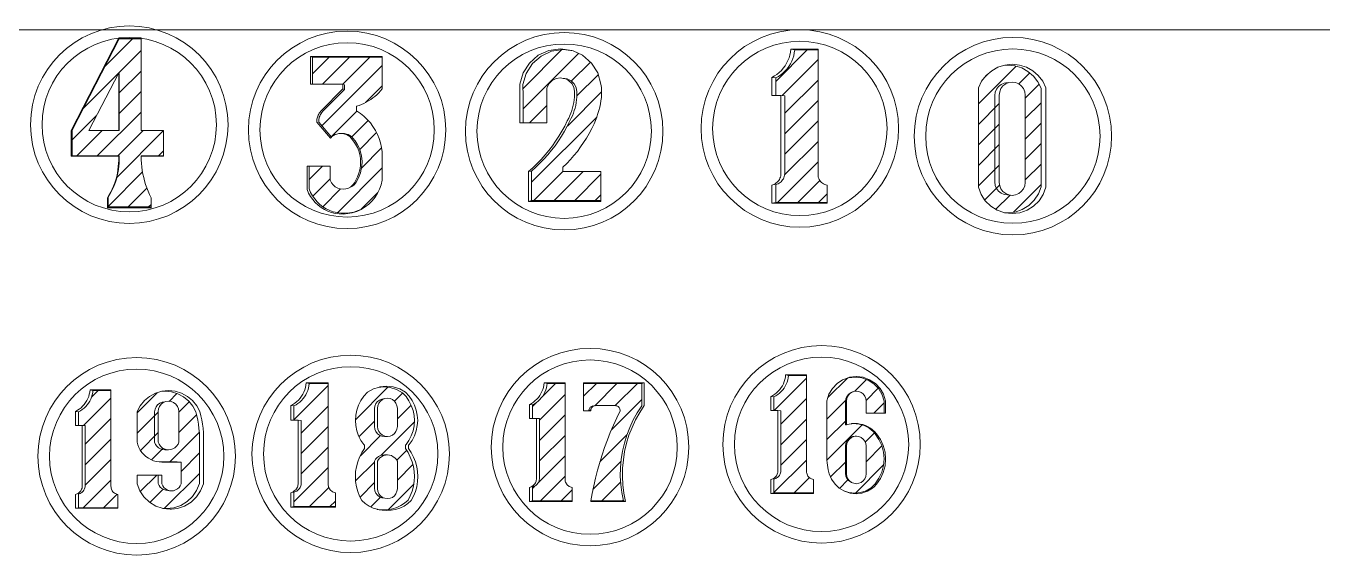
# Model space of a CAD drawing. Header units: centimetres. Extents: x 57 to 5031, y 102 to 2747.
# Drawn here: x 1736.9 to 1840.7, y 848.7 to 890.9 of the extents above; entities that cross this region are included whole.
import ezdxf

# ---------------------------------------------------------------- set-up
doc = ezdxf.new("R2010")
doc.units = ezdxf.units.CM
doc.header["$MEASUREMENT"] = 0
pattern_1 = [(45, (1050.7399, 1427.9933), (-0.8148213, 0.8148213), [])]
pattern_2 = [(45, (1050.7399, 1427.9933), (-0.8148213, 0.8148213), [])]

msp = doc.modelspace()

# ---------------------------------------------------------------- hatches: boundary and pattern name
at = {"lineweight": 20}
h = msp.add_hatch(dxfattribs=at)
h.set_pattern_fill('ANSI31', color=256, scale=9.218651)
h.set_pattern_definition([(45, (1050.4347, 1428.5108), (-0.8148213, 0.8148213), [])])
h.paths.add_polyline_path([(1746.09, 889.84), (1744.35, 889.84), (1740.61, 882.56), (1740.61, 880.52), (1744.35, 880.52), (1744.35, 880.21), (1744.35, 879.95), (1744.33, 879.69), (1744.3, 879.43), (1744.25, 879.17), (1744.2, 878.92), (1744.13, 878.67), (1744.05, 878.42), (1743.95, 878.17), (1743.85, 877.93), (1743.73, 877.7), (1743.61, 877.47), (1743.47, 877.25), (1743.47, 876.46), (1746.89, 876.46), (1746.89, 877.19), (1746.76, 877.45), (1746.65, 877.71), (1746.55, 877.97), (1746.45, 878.24), (1746.37, 878.52), (1746.3, 878.79), (1746.24, 879.07), (1746.19, 879.35), (1746.15, 879.64), (1746.12, 879.92), (1746.1, 880.21), (1746.09, 880.52), (1747.88, 880.52), (1747.88, 882.55), (1746.09, 882.55)])
h.paths.add_polyline_path([(1744.31, 887.12), (1744.35, 887.09), (1744.35, 882.56), (1744.31, 882.55), (1741.92, 882.55)], flags=16)
h = msp.add_hatch(dxfattribs=at)
h.set_pattern_fill('ANSI31', color=256, scale=9.218651)
h.set_pattern_definition(pattern_1)
h.paths.add_polyline_path([(1782.7, 879.27), (1779.66, 879.27), (1779.66, 879.63), (1779.97, 879.92), (1780.27, 880.23), (1780.55, 880.55), (1780.82, 880.88), (1781.08, 881.23), (1781.32, 881.58), (1781.55, 881.94), (1781.77, 882.31), (1781.96, 882.69), (1782.15, 883.08), (1782.31, 883.48), (1782.37, 883.63), (1782.46, 883.88), (1782.54, 884.13), (1782.61, 884.39), (1782.66, 884.65), (1782.7, 884.91), (1782.73, 885.17), (1782.74, 885.44), (1782.74, 885.7), (1782.73, 885.97), (1782.7, 886.23), (1782.44, 887.13), (1781.94, 887.91), (1781.24, 888.53), (1780.48, 888.88), (1779.68, 888.99), (1778.77, 888.86), (1777.93, 888.47), (1777.24, 887.87), (1776.74, 887.09), (1776.49, 886.2), (1776.5, 885.28), (1776.5, 883.15), (1778.4, 883.15), (1778.4, 885.94), (1778.58, 886.28), (1778.82, 886.52), (1779.13, 886.67), (1779.47, 886.73), (1779.68, 886.69), (1779.81, 886.67), (1779.82, 886.67), (1780.02, 886.64), (1780.32, 886.49), (1780.57, 886.25), (1780.73, 885.95), (1780.79, 885.61), (1780.79, 885.4), (1780.78, 885.18), (1780.76, 884.97), (1780.73, 884.76), (1780.69, 884.54), (1780.64, 884.33), (1780.57, 884.13), (1780.5, 883.92), (1780.42, 883.72), (1780.33, 883.53), (1780.23, 883.3), (1780.02, 882.89), (1779.8, 882.49), (1779.56, 882.09), (1779.31, 881.71), (1779.04, 881.33), (1778.76, 880.97), (1778.47, 880.61), (1778.16, 880.27), (1777.84, 879.93), (1777.51, 879.61), (1777.17, 879.31), (1777.17, 876.96), (1782.7, 876.96)])
h = msp.add_hatch(dxfattribs=at)
h.set_pattern_fill('ANSI31', color=256, scale=9.218651)
h.set_pattern_definition([(45, (1050.7399, 1427.9933), (-0.8148213, 0.8148213), [])])
h.paths.add_polyline_path([(1800.51, 878.24), (1800.42, 878.29), (1800.33, 878.34), (1800.25, 878.4), (1800.18, 878.47), (1800.12, 878.55), (1800.07, 878.64), (1800.03, 878.73), (1800, 878.83), (1799.98, 878.93), (1799.98, 879.02), (1799.98, 888.95), (1798.12, 888.95), (1798.09, 888.72), (1798.04, 888.49), (1797.97, 888.27), (1797.89, 888.05), (1797.78, 887.84), (1797.66, 887.64), (1797.52, 887.45), (1797.37, 887.28), (1797.2, 887.12), (1797.01, 886.97), (1796.82, 886.85), (1796.61, 886.73), (1796.61, 885.33), (1797.02, 885.33), (1797.33, 885.31), (1797.33, 879.06), (1797.31, 878.97), (1797.29, 878.87), (1797.26, 878.78), (1797.22, 878.69), (1797.16, 878.61), (1797.1, 878.53), (1797.04, 878.46), (1796.96, 878.4), (1796.88, 878.35), (1796.8, 878.3), (1796.71, 878.26), (1796.61, 878.24), (1796.61, 876.81), (1800.7, 876.81), (1800.7, 878.19), (1800.6, 878.21)])
h = msp.add_hatch(dxfattribs=at)
h.set_pattern_fill('ANSI31', color=256, scale=9.218651)
h.set_pattern_definition(pattern_1)
h.paths.add_polyline_path([(1765.29, 888.37), (1759.73, 888.37), (1759.73, 886.22), (1762.16, 886.22), (1762.29, 886.18), (1762.29, 885.81), (1760.57, 884.08), (1760.47, 883.96), (1760.42, 883.89), (1760.38, 883.82), (1760.34, 883.75), (1760.31, 883.67), (1760.28, 883.59), (1760.26, 883.51), (1760.24, 883.43), (1760.23, 883.27), (1760.23, 883.19), (1761.24, 882.01), (1761.27, 882.05), (1761.4, 882.14), (1761.54, 882.21), (1761.68, 882.26), (1761.84, 882.3), (1761.99, 882.31), (1762.12, 882.31), (1762.28, 882.3), (1762.43, 882.26), (1762.57, 882.21), (1762.71, 882.14), (1762.83, 882.05), (1762.95, 881.94), (1763.13, 881.71), (1763.3, 881.46), (1763.43, 881.2), (1763.54, 880.92), (1763.62, 880.63), (1763.66, 880.34), (1763.68, 880.04), (1763.67, 879.75), (1763.62, 879.45), (1763.55, 879.16), (1763.44, 878.89), (1763.31, 878.62), (1763.21, 878.42), (1763.08, 878.25), (1762.91, 878.11), (1762.72, 878), (1762.6, 877.96), (1762.39, 877.89), (1762.17, 877.87), (1761.95, 877.89), (1761.74, 877.96), (1761.54, 878.06), (1761.38, 878.21), (1761.24, 878.38), (1761.15, 878.58), (1761.15, 879.69), (1759.46, 879.69), (1759.46, 877.89), (1759.58, 877.61), (1759.73, 877.34), (1759.91, 877.09), (1760.11, 876.86), (1760.33, 876.65), (1760.57, 876.47), (1760.83, 876.31), (1761.11, 876.18), (1761.39, 876.07), (1761.69, 876), (1761.99, 875.96), (1762.3, 875.95), (1762.67, 875.98), (1763.03, 876.05), (1763.38, 876.16), (1763.64, 876.28), (1763.92, 876.45), (1764.21, 876.68), (1764.48, 876.93), (1764.72, 877.22), (1764.92, 877.54), (1765.08, 877.87), (1765.21, 878.22), (1765.29, 878.58), (1765.29, 880.47), (1765.28, 880.83), (1765.23, 881.19), (1765.15, 881.55), (1765.05, 881.89), (1764.91, 882.23), (1764.75, 882.55), (1764.55, 882.86), (1764.34, 883.15), (1764.09, 883.42), (1763.83, 883.67), (1763.55, 883.9), (1763.24, 884.1), (1763.24, 884.47), (1763.44, 884.53), (1763.64, 884.61), (1763.83, 884.69), (1764.01, 884.79), (1764.2, 884.89), (1764.37, 885), (1764.54, 885.13), (1764.71, 885.25), (1764.86, 885.39), (1765.01, 885.54), (1765.16, 885.69), (1765.29, 885.85)])
h = msp.add_hatch(dxfattribs=at)
h.set_pattern_fill('ANSI31', color=256, scale=9.218651, angle=180)
h.set_pattern_definition([(225, (1050.7399, 1427.9933), (0.8148213, -0.8148213), [])])
h.paths.add_polyline_path([(1817.73, 878.06), (1817.73, 885.9), (1817.48, 886.42), (1817.12, 886.87), (1816.69, 887.25), (1816.19, 887.52), (1815.64, 887.7), (1815.07, 887.75), (1814.75, 887.72), (1814.3, 887.58), (1813.8, 887.3), (1813.36, 886.92), (1813, 886.46), (1812.74, 885.94), (1812.74, 878.02), (1812.96, 877.45), (1813.29, 876.94), (1813.73, 876.51), (1814.25, 876.19), (1814.76, 876.01), (1815.07, 875.98), (1815.67, 876.05), (1816.24, 876.24), (1816.75, 876.56), (1817.19, 876.98), (1817.52, 877.49)])
h.paths.add_polyline_path([(1814.4, 885.86), (1815.28, 886.54), (1816.37, 886.08), (1816.47, 885.36), (1816.47, 877.91), (1815.59, 877.23), (1815.18, 877.4), (1814.72, 877.46), (1814.4, 878.22)], flags=16)
h = msp.add_hatch(dxfattribs=at)
h.set_pattern_fill('ANSI31', color=256, scale=9.218651)
h.set_pattern_definition(pattern_2)
h.paths.add_polyline_path([(1799.47, 854.8), (1799.4, 854.83), (1799.34, 854.87), (1799.28, 854.92), (1799.22, 854.97), (1799.17, 855.03), (1799.14, 855.1), (1799.1, 855.17), (1799.08, 855.25), (1799.07, 855.32), (1799.06, 855.4), (1799.06, 863.04), (1797.63, 863.04), (1797.61, 862.86), (1797.57, 862.68), (1797.52, 862.51), (1797.45, 862.34), (1797.37, 862.18), (1797.28, 862.03), (1797.17, 861.89), (1797.05, 861.75), (1796.92, 861.63), (1796.78, 861.52), (1796.63, 861.42), (1796.47, 861.33), (1796.47, 860.25), (1796.78, 860.25), (1797.02, 860.23), (1797.02, 855.43), (1797.01, 855.35), (1796.99, 855.28), (1796.97, 855.21), (1796.94, 855.14), (1796.9, 855.08), (1796.85, 855.02), (1796.8, 854.97), (1796.74, 854.92), (1796.68, 854.88), (1796.61, 854.84), (1796.54, 854.81), (1796.47, 854.79), (1796.47, 853.69), (1799.62, 853.69), (1799.62, 854.76), (1799.54, 854.77)])
h = msp.add_hatch(dxfattribs=at)
h.set_pattern_fill('ANSI31', color=256, scale=9.218651)
h.set_pattern_definition(pattern_2)
h.paths.add_polyline_path([(1804.52, 858.4), (1804.38, 858.56), (1804.21, 858.7), (1804.04, 858.83), (1803.85, 858.94), (1803.65, 859.04), (1803.45, 859.11), (1803.24, 859.16), (1803.02, 859.19), (1802.8, 859.2), (1802.65, 859.19), (1802.46, 859.16), (1802.25, 859.11), (1802.16, 859.1), (1802.16, 860.99), (1802.19, 861.19), (1802.26, 861.37), (1802.39, 861.53), (1802.55, 861.66), (1802.73, 861.73), (1802.83, 861.77), (1803.03, 861.79), (1803.23, 861.77), (1803.42, 861.69), (1803.58, 861.56), (1803.71, 861.4), (1803.78, 861.21), (1803.81, 861.01), (1803.81, 860.04), (1805.24, 860.04), (1805.24, 860.99), (1805.08, 861.5), (1804.81, 861.97), (1804.43, 862.37), (1803.98, 862.66), (1803.46, 862.85), (1802.93, 862.91), (1802.93, 862.91), (1802.39, 862.85), (1801.92, 862.68), (1801.5, 862.4), (1801.12, 862.01), (1800.85, 861.54), (1800.69, 861.01), (1800.69, 856.47), (1800.69, 856.28), (1800.7, 856.08), (1800.72, 855.89), (1800.75, 855.7), (1800.79, 855.51), (1800.84, 855.32), (1800.87, 855.2), (1801.06, 854.77), (1801.33, 854.38), (1801.67, 854.06), (1802.02, 853.85), (1802.44, 853.72), (1802.9, 853.67), (1803.37, 853.72), (1803.81, 853.86), (1804.21, 854.1), (1804.34, 854.22), (1804.52, 854.41), (1804.83, 854.85), (1805.06, 855.34), (1805.19, 855.86), (1805.24, 856.4), (1805.19, 856.94), (1805.06, 857.46), (1804.83, 857.95)])
h.paths.add_polyline_path([(1802.19, 857.63), (1802.26, 857.82), (1802.39, 857.98), (1802.55, 858.1), (1802.73, 858.18), (1802.93, 858.2), (1803.03, 858.2), (1803.23, 858.18), (1803.42, 858.1), (1803.58, 857.97), (1803.71, 857.81), (1803.78, 857.62), (1803.81, 857.42), (1803.81, 855.2), (1803.78, 855), (1803.71, 854.81), (1803.58, 854.65), (1803.42, 854.52), (1803.23, 854.45), (1803.03, 854.42), (1802.83, 854.45), (1802.73, 854.48), (1802.64, 854.52), (1802.55, 854.56), (1802.39, 854.68), (1802.26, 854.84), (1802.19, 855.03), (1802.16, 855.23), (1802.16, 857.43)], flags=16)
h = msp.add_hatch(dxfattribs=at)
h.set_pattern_fill('ANSI31', color=256, scale=9.218651)
h.set_pattern_definition(pattern_2)
h.paths.add_polyline_path([(1744.1, 853.61), (1744.03, 853.64), (1743.96, 853.68), (1743.9, 853.73), (1743.85, 853.78), (1743.8, 853.85), (1743.77, 853.91), (1743.73, 853.98), (1743.71, 854.06), (1743.7, 854.13), (1743.69, 854.21), (1743.69, 861.85), (1742.26, 861.85), (1742.24, 861.67), (1742.2, 861.5), (1742.15, 861.32), (1742.08, 861.16), (1742, 861), (1741.91, 860.84), (1741.8, 860.7), (1741.68, 860.56), (1741.55, 860.44), (1741.41, 860.33), (1741.26, 860.23), (1741.1, 860.14), (1741.1, 859.06), (1741.41, 859.06), (1741.65, 859.04), (1741.65, 854.24), (1741.64, 854.17), (1741.62, 854.09), (1741.6, 854.02), (1741.57, 853.95), (1741.53, 853.89), (1741.48, 853.83), (1741.43, 853.78), (1741.37, 853.73), (1741.31, 853.69), (1741.24, 853.65), (1741.17, 853.62), (1741.1, 853.6), (1741.1, 852.5), (1744.25, 852.5), (1744.25, 853.57), (1744.17, 853.58)])
h = msp.add_hatch(dxfattribs=at)
h.set_pattern_fill('ANSI31', color=256, scale=9.218651)
h.set_pattern_definition(pattern_2)
h.paths.add_polyline_path([(1750.73, 857.11), (1750.74, 857.23), (1750.75, 857.54), (1750.75, 857.84), (1750.74, 858.15), (1750.73, 858.45), (1750.7, 858.81), (1750.66, 859.15), (1750.61, 859.48), (1750.54, 859.81), (1750.46, 860.13), (1750.21, 860.6), (1749.88, 861), (1749.47, 861.33), (1749.01, 861.58), (1748.51, 861.73), (1747.98, 861.78), (1747.67, 861.75), (1747.24, 861.62), (1746.77, 861.37), (1746.36, 861.04), (1746.03, 860.63), (1745.78, 860.16), (1745.78, 857.73), (1745.84, 857.51), (1745.92, 857.29), (1746.03, 857.09), (1746.16, 856.91), (1746.31, 856.74), (1746.48, 856.58), (1746.67, 856.45), (1746.86, 856.34), (1747.07, 856.25), (1747.29, 856.19), (1747.52, 856.15), (1747.55, 856.15), (1748.97, 856.15), (1749.27, 856.14), (1749.27, 854.4), (1749.2, 854.25), (1749.11, 854.11), (1748.98, 854), (1748.84, 853.92), (1748.68, 853.86), (1748.51, 853.85), (1748.34, 853.86), (1748.05, 853.9), (1747.89, 853.95), (1747.75, 854.03), (1747.62, 854.14), (1747.53, 854.28), (1747.46, 854.43), (1747.46, 855.1), (1745.78, 855.1), (1745.78, 854.4), (1745.99, 853.85), (1746.32, 853.36), (1746.75, 852.95), (1747.26, 852.64), (1747.76, 852.48), (1748.12, 852.44), (1748.7, 852.5), (1749.26, 852.69), (1749.76, 852.99), (1750.19, 853.4), (1750.51, 853.88), (1750.73, 854.43)])
h.paths.add_polyline_path([(1748.92, 857.41), (1748.79, 857.28), (1748.63, 857.19), (1748.46, 857.13), (1748.27, 857.11), (1748.09, 857.13), (1747.92, 857.19), (1747.76, 857.28), (1747.63, 857.41), (1747.52, 857.56), (1747.46, 857.73), (1747.46, 860.16), (1747.48, 860.37), (1747.56, 860.57), (1747.7, 860.74), (1747.86, 860.87), (1748.06, 860.95), (1748.27, 860.98), (1748.49, 860.95), (1748.68, 860.87), (1748.85, 860.74), (1748.98, 860.57), (1749.07, 860.37), (1749.09, 860.16), (1749.09, 857.73), (1749.03, 857.56)], flags=16)
h = msp.add_hatch(dxfattribs=at)
h.set_pattern_fill('ANSI31', color=256, scale=9.218651)
h.set_pattern_definition(pattern_2)
h.paths.add_polyline_path([(1761.41, 853.74), (1761.33, 853.78), (1761.27, 853.82), (1761.2, 853.87), (1761.15, 853.93), (1761.1, 854), (1761.06, 854.07), (1761.02, 854.14), (1761, 854.22), (1760.99, 854.3), (1760.98, 854.38), (1760.98, 862.4), (1759.48, 862.4), (1759.45, 862.21), (1759.41, 862.03), (1759.36, 861.85), (1759.29, 861.67), (1759.21, 861.5), (1759.11, 861.34), (1758.99, 861.19), (1758.87, 861.05), (1758.73, 860.92), (1758.58, 860.8), (1758.43, 860.7), (1758.26, 860.61), (1758.26, 859.47), (1758.59, 859.47), (1758.84, 859.45), (1758.84, 854.41), (1758.83, 854.33), (1758.81, 854.25), (1758.78, 854.18), (1758.75, 854.11), (1758.71, 854.04), (1758.66, 853.98), (1758.6, 853.92), (1758.54, 853.87), (1758.48, 853.83), (1758.41, 853.79), (1758.34, 853.76), (1758.26, 853.74), (1758.26, 852.59), (1761.56, 852.59), (1761.56, 853.7), (1761.48, 853.72)])
h = msp.add_hatch(dxfattribs=at)
h.set_pattern_fill('ANSI31', color=256, scale=9.218651)
h.set_pattern_definition(pattern_2)
h.paths.add_polyline_path([(1767.13, 857.48), (1767.18, 857.53), (1767.41, 857.87), (1767.6, 858.23), (1767.74, 858.62), (1767.82, 859.03), (1767.85, 859.44), (1767.82, 859.85), (1767.74, 860.25), (1767.6, 860.64), (1767.41, 861.01), (1767.18, 861.35), (1766.9, 861.65), (1766.43, 861.91), (1765.92, 862.08), (1765.39, 862.13), (1764.99, 862.09), (1764.58, 861.96), (1764.12, 861.7), (1763.83, 861.39), (1763.59, 861.05), (1763.4, 860.68), (1763.26, 860.28), (1763.18, 859.87), (1763.15, 859.46), (1763.18, 859.04), (1763.26, 858.63), (1763.4, 858.24), (1763.59, 857.87), (1763.83, 857.53), (1763.88, 857.48), (1763.88, 857.22), (1763.66, 856.89), (1763.48, 856.53), (1763.34, 856.16), (1763.24, 855.77), (1763.17, 855.38), (1763.15, 854.98), (1763.17, 854.58), (1763.24, 854.18), (1763.34, 853.8), (1763.48, 853.43), (1763.66, 853.07), (1763.94, 852.84), (1764.24, 852.64), (1764.57, 852.48), (1764.89, 852.38), (1765.04, 852.35), (1765.39, 852.33), (1765.75, 852.35), (1766.1, 852.42), (1766.45, 852.53), (1766.77, 852.68), (1767.07, 852.88), (1767.34, 853.11), (1767.52, 853.46), (1767.67, 853.83), (1767.77, 854.22), (1767.83, 854.61), (1767.85, 855), (1767.83, 855.4), (1767.77, 855.79), (1767.67, 856.17), (1767.52, 856.54), (1767.34, 856.89), (1767.13, 857.22)])
h.paths.add_polyline_path([(1766.02, 856.65), (1766.17, 856.57), (1766.3, 856.47), (1766.41, 856.35), (1766.49, 856.2), (1766.49, 854.02), (1766.46, 853.81), (1766.38, 853.62), (1766.26, 853.46), (1766.1, 853.33), (1765.91, 853.26), (1765.7, 853.23), (1765.5, 853.26), (1765.26, 853.3), (1765.07, 853.37), (1764.91, 853.5), (1764.79, 853.66), (1764.71, 853.85), (1764.68, 854.05), (1764.68, 856.21), (1764.76, 856.36), (1764.87, 856.48), (1765, 856.58), (1765.14, 856.66), (1765.3, 856.7), (1765.46, 856.72), (1765.7, 856.71), (1765.87, 856.7)], flags=16)
h.paths.add_polyline_path([(1765.91, 858.21), (1765.7, 858.18), (1765.46, 858.18), (1765.26, 858.2), (1765.07, 858.28), (1764.91, 858.4), (1764.79, 858.57), (1764.71, 858.75), (1764.68, 858.96), (1764.68, 860.4), (1764.71, 860.6), (1764.79, 860.79), (1764.91, 860.95), (1765.07, 861.07), (1765.26, 861.15), (1765.5, 861.19), (1765.7, 861.22), (1765.91, 861.19), (1766.1, 861.11), (1766.26, 860.99), (1766.38, 860.82), (1766.46, 860.63), (1766.49, 860.43), (1766.49, 858.97), (1766.46, 858.77), (1766.38, 858.58), (1766.26, 858.41), (1766.1, 858.29)], flags=16)
h = msp.add_hatch(dxfattribs=at)
h.set_pattern_fill('ANSI31', color=256, scale=9.218651)
h.set_pattern_definition(pattern_2)
h.paths.add_polyline_path([(1780.25, 854.16), (1780.18, 854.19), (1780.11, 854.24), (1780.05, 854.28), (1780, 854.34), (1779.95, 854.4), (1779.92, 854.47), (1779.88, 854.54), (1779.86, 854.61), (1779.85, 854.69), (1779.84, 854.76), (1779.84, 862.4), (1778.41, 862.4), (1778.39, 862.23), (1778.35, 862.05), (1778.3, 861.88), (1778.23, 861.71), (1778.15, 861.55), (1778.06, 861.4), (1777.95, 861.25), (1777.83, 861.12), (1777.7, 860.99), (1777.56, 860.88), (1777.41, 860.78), (1777.25, 860.7), (1777.25, 859.62), (1777.56, 859.62), (1777.8, 859.6), (1777.8, 854.79), (1777.79, 854.72), (1777.77, 854.65), (1777.75, 854.58), (1777.72, 854.51), (1777.68, 854.45), (1777.63, 854.39), (1777.58, 854.33), (1777.52, 854.28), (1777.46, 854.24), (1777.39, 854.21), (1777.32, 854.18), (1777.25, 854.16), (1777.25, 853.06), (1780.4, 853.06), (1780.4, 854.12), (1780.32, 854.14)])
h = msp.add_hatch(dxfattribs=at)
h.set_pattern_fill('ANSI31', color=256, scale=9.218651)
h.set_pattern_definition(pattern_2)
h.paths.add_polyline_path([(1784.31, 856.34), (1784.41, 857), (1784.56, 857.64), (1784.75, 858.27), (1784.99, 858.89), (1785.27, 859.49), (1785.59, 860.06), (1785.96, 860.62), (1785.96, 862.4), (1781.32, 862.4), (1781.32, 860.23), (1781.74, 860.23), (1781.74, 860.29), (1781.77, 860.39), (1781.83, 860.48), (1781.92, 860.55), (1782.01, 860.6), (1782.04, 860.6), (1781.99, 860.59), (1781.94, 860.56), (1781.89, 860.53), (1781.85, 860.5), (1781.82, 860.46), (1781.79, 860.41), (1781.77, 860.36), (1781.75, 860.31), (1781.74, 860.26), (1781.74, 860.23), (1781.88, 860.23), (1781.88, 860.31), (1781.92, 860.41), (1781.98, 860.5), (1782.06, 860.58), (1782.16, 860.62), (1782.24, 860.64), (1782.29, 860.64), (1783.85, 860.64), (1783.95, 860.62), (1784.05, 860.58), (1784.13, 860.5), (1784.19, 860.41), (1784.22, 860.31), (1784.23, 860.23), (1783.95, 859.66), (1783.69, 859.08), (1783.44, 858.49), (1783.21, 857.9), (1782.99, 857.31), (1782.79, 856.71), (1782.6, 856.1), (1782.42, 855.49), (1782.27, 854.87), (1782.12, 854.26), (1781.99, 853.64), (1781.89, 853.06), (1784.48, 853.06), (1784.35, 853.71), (1784.27, 854.36), (1784.24, 855.02), (1784.25, 855.68)])

# ---------------------------------------------------------------- linework, layer by layer
for p, q in [((1840.72, 890.55), (1453.97, 890.55)), ((1744.35, 889.84), (1746.09, 889.84)), ((1759.57, 888.43), (1759.57, 886.22)), ((1759.73, 888.37), (1759.73, 886.22)), ((1744.31, 882.55), (1744.31, 887.12)), ((1796.61, 886.73), (1796.61, 885.33)), ((1759.57, 886.22), (1759.73, 886.22)), ((1759.73, 886.22), (1762.16, 886.22)), ((1762.16, 886.22), (1762.29, 886.18)), ((1762.29, 886.18), (1762.29, 885.81)), ((1762.6, 877.96), (1762.39, 877.89)), ((1796.61, 876.81), (1800.7, 876.81)), ((1802.83, 861.77), (1803.03, 861.79)), ((1758.26, 860.61), (1758.26, 859.47)), ((1777.25, 860.7), (1777.25, 859.62)), ((1796.47, 861.33), (1796.47, 860.25)), ((1741.1, 860.14), (1741.1, 859.06)), ((1765.54, 856.7), (1765.38, 856.65)), ((1765.7, 856.71), (1765.54, 856.7)), ((1796.47, 853.69), (1799.62, 853.69)), ((1741.1, 852.5), (1744.25, 852.5)), ((1758.26, 852.59), (1761.56, 852.59)), ((1777.25, 853.06), (1780.4, 853.06)), ((1781.89, 853.06), (1784.48, 853.06))]:
    msp.add_line(p, q, dxfattribs=at)
for points in [[(1740.53, 880.49), (1740.53, 882.55), (1744.31, 889.91)], [(1746.09, 880.49), (1747.88, 880.49), (1747.88, 880.52), (1747.88, 882.55), (1746.09, 882.55), (1746.09, 889.84), (1746.09, 889.91), (1744.31, 889.91), (1744.35, 889.84), (1740.61, 882.56), (1740.61, 880.52)], [(1776.25, 883.15), (1776.25, 885.3), (1776.25, 886.23), (1776.5, 887.13), (1777, 887.91), (1777.7, 888.53), (1778.55, 888.92), (1779.47, 889.05), (1780.39, 888.92), (1780.48, 888.88), (1781.24, 888.53), (1781.94, 887.91), (1782.44, 887.13), (1782.7, 886.23), (1782.73, 885.97), (1782.74, 885.7), (1782.74, 885.44), (1782.73, 885.17), (1782.7, 884.91), (1782.66, 884.65), (1782.61, 884.39), (1782.54, 884.13), (1782.46, 883.88), (1782.37, 883.63), (1782.31, 883.48), (1782.15, 883.08), (1781.96, 882.69), (1781.77, 882.31), (1781.55, 881.94), (1781.32, 881.58), (1781.08, 881.23), (1780.82, 880.88), (1780.55, 880.55), (1780.27, 880.23), (1779.97, 879.92), (1779.66, 879.63), (1779.66, 879.27), (1782.7, 879.27), (1782.7, 876.96), (1782.7, 876.89), (1776.93, 876.89)], [(1776.5, 883.15), (1776.5, 885.28), (1776.49, 886.2), (1776.74, 887.09), (1777.24, 887.87), (1777.93, 888.47), (1778.77, 888.86), (1779.68, 888.99), (1780.48, 888.88)], [(1796.3, 876.75), (1800.7, 876.75), (1800.7, 876.81), (1800.7, 878.19), (1800.6, 878.21), (1800.51, 878.24), (1800.42, 878.29), (1800.33, 878.34), (1800.25, 878.4), (1800.18, 878.47), (1800.12, 878.55), (1800.07, 878.64), (1800.03, 878.73), (1800, 878.83), (1799.98, 878.93), (1799.98, 879.02), (1799.98, 888.95), (1799.98, 889.01), (1797.81, 889.01), (1797.79, 888.77), (1797.74, 888.54), (1797.67, 888.32), (1797.58, 888.1), (1797.48, 887.89), (1797.35, 887.69), (1797.21, 887.5), (1797.06, 887.32), (1796.89, 887.16), (1796.7, 887.01), (1796.5, 886.88), (1796.3, 886.77), (1796.3, 885.33), (1796.61, 885.33), (1797.02, 885.33), (1797.02, 879.02), (1797.01, 878.93), (1796.98, 878.83), (1796.95, 878.74), (1796.91, 878.65), (1796.85, 878.57), (1796.79, 878.49), (1796.73, 878.42), (1796.65, 878.36), (1796.57, 878.3), (1796.48, 878.25), (1796.39, 878.22), (1796.3, 878.19), (1796.3, 876.75), (1796.61, 876.81), (1796.61, 878.24), (1796.71, 878.26), (1796.8, 878.3), (1796.88, 878.35), (1796.96, 878.4), (1797.04, 878.46), (1797.1, 878.53), (1797.16, 878.61), (1797.22, 878.69), (1797.26, 878.78), (1797.29, 878.87), (1797.31, 878.97), (1797.33, 879.06), (1797.33, 885.31), (1797.02, 885.33)], [(1796.3, 886.77), (1796.61, 886.73), (1796.82, 886.85), (1797.01, 886.97), (1797.2, 887.12), (1797.37, 887.28), (1797.52, 887.45), (1797.66, 887.64), (1797.78, 887.84), (1797.89, 888.05), (1797.97, 888.27), (1798.04, 888.49), (1798.09, 888.72), (1798.12, 888.95)], [(1797.81, 889.01), (1798.12, 888.95), (1799.98, 888.95)], [(1764.21, 876.68), (1764.48, 876.93), (1764.72, 877.22), (1764.92, 877.54), (1765.08, 877.87), (1765.21, 878.22), (1765.29, 878.58), (1765.29, 880.47), (1765.28, 880.83), (1765.23, 881.19), (1765.15, 881.55), (1765.05, 881.89), (1764.91, 882.23), (1764.75, 882.55), (1764.55, 882.86), (1764.34, 883.15), (1764.09, 883.42), (1763.83, 883.67), (1763.55, 883.9), (1763.24, 884.1), (1763.24, 884.47), (1763.44, 884.53), (1763.64, 884.61), (1763.83, 884.69), (1764.01, 884.79), (1764.2, 884.89), (1764.37, 885), (1764.54, 885.13), (1764.71, 885.25), (1764.86, 885.39), (1765.01, 885.54), (1765.16, 885.69), (1765.29, 885.85), (1765.29, 888.37)], [(1814.75, 887.72), (1815.07, 887.75), (1815.64, 887.7), (1816.19, 887.52), (1816.69, 887.25), (1817.12, 886.87), (1817.48, 886.42), (1817.73, 885.9), (1817.73, 878.06), (1817.52, 877.49), (1817.19, 876.98), (1816.75, 876.56), (1816.24, 876.24), (1815.67, 876.05), (1815.07, 875.98), (1814.76, 876.01)], [(1776.25, 883.15), (1776.5, 883.15), (1778.4, 883.15), (1778.4, 885.88), (1778.42, 885.98), (1778.58, 886.28), (1778.82, 886.52), (1779.13, 886.67), (1779.47, 886.73), (1779.68, 886.69), (1779.81, 886.67), (1779.82, 886.67)], [(1780.37, 886.28), (1780.12, 886.52), (1779.82, 886.67), (1780.02, 886.64), (1780.32, 886.49), (1780.57, 886.25), (1780.73, 885.95), (1780.79, 885.61), (1780.79, 885.4), (1780.78, 885.18), (1780.76, 884.97), (1780.73, 884.76), (1780.69, 884.54), (1780.64, 884.33), (1780.57, 884.13), (1780.5, 883.92), (1780.42, 883.72), (1780.33, 883.53), (1780.23, 883.3), (1780.02, 882.89), (1779.8, 882.49), (1779.56, 882.09), (1779.31, 881.71), (1779.04, 881.33), (1778.76, 880.97), (1778.47, 880.61), (1778.16, 880.27), (1777.84, 879.93), (1777.51, 879.61), (1777.17, 879.31)], [(1816.47, 885.36), (1816.43, 885.63), (1816.33, 885.88), (1816.16, 886.09), (1815.95, 886.26), (1815.7, 886.36), (1815.43, 886.4), (1815.17, 886.36), (1814.92, 886.26), (1814.7, 886.09), (1814.54, 885.88), (1814.44, 885.63), (1814.4, 885.36), (1814.4, 878.41), (1814.44, 878.14), (1814.54, 877.89), (1814.7, 877.68), (1814.92, 877.51), (1815.17, 877.41), (1815.43, 877.37)], [(1762.16, 885.85), (1760.42, 884.1), (1760.32, 883.97), (1760.27, 883.91), (1760.23, 883.83), (1760.19, 883.76), (1760.16, 883.68), (1760.13, 883.61), (1760.11, 883.53), (1760.09, 883.44), (1760.08, 883.28), (1760.08, 883.2), (1761.16, 881.94), (1761.24, 882.01), (1761.27, 882.05), (1761.4, 882.14), (1761.54, 882.21), (1761.68, 882.26), (1761.84, 882.3), (1761.99, 882.31)], [(1762.16, 886.22), (1762.16, 885.85), (1762.29, 885.81), (1760.57, 884.08), (1760.47, 883.96), (1760.42, 883.89), (1760.38, 883.82), (1760.34, 883.75), (1760.31, 883.67), (1760.28, 883.59), (1760.26, 883.51), (1760.24, 883.43), (1760.23, 883.27), (1760.23, 883.19), (1761.24, 882.01)], [(1780.37, 886.28), (1780.53, 885.98), (1780.59, 885.64), (1780.59, 885.42), (1780.58, 885.2), (1780.56, 884.99), (1780.53, 884.77), (1780.48, 884.56), (1780.43, 884.35), (1780.37, 884.14), (1780.3, 883.93), (1780.22, 883.73), (1780.13, 883.53), (1780.02, 883.31), (1779.81, 882.89), (1779.59, 882.48), (1779.35, 882.08), (1779.09, 881.69), (1778.83, 881.31), (1778.54, 880.94), (1778.25, 880.59), (1777.94, 880.24), (1777.61, 879.9), (1777.28, 879.58), (1776.93, 879.27), (1776.93, 876.89), (1777.17, 876.96), (1782.7, 876.96)], [(1815.07, 886.35), (1814.8, 886.32), (1814.55, 886.21), (1814.34, 886.05), (1814.18, 885.84), (1814.08, 885.59), (1814.04, 885.33), (1814.04, 878.44), (1814.08, 878.17), (1814.18, 877.93), (1814.34, 877.72), (1814.55, 877.55), (1814.8, 877.45), (1815.07, 877.42), (1815.43, 877.37), (1815.7, 877.41), (1815.95, 877.51), (1816.16, 877.68), (1816.33, 877.89), (1816.43, 878.14), (1816.47, 878.41), (1816.47, 885.36)], [(1744.31, 880.49), (1740.53, 880.49), (1740.61, 880.52), (1744.35, 880.52)], [(1747.88, 880.52), (1746.12, 880.52), (1746.09, 880.49), (1746.1, 880.21), (1746.12, 879.92), (1746.15, 879.64), (1746.19, 879.35), (1746.24, 879.07), (1746.3, 878.79), (1746.37, 878.52), (1746.45, 878.24), (1746.55, 877.97), (1746.65, 877.71), (1746.76, 877.45), (1746.89, 877.19), (1746.89, 876.46), (1746.89, 876.39), (1743.41, 876.39), (1743.41, 877.19), (1743.55, 877.41), (1743.68, 877.64), (1743.8, 877.88), (1743.9, 878.12), (1744, 878.37), (1744.08, 878.62), (1744.15, 878.87), (1744.21, 879.13), (1744.25, 879.39), (1744.28, 879.66), (1744.3, 879.92), (1744.31, 880.18)], [(1744.31, 880.18), (1744.31, 880.49), (1744.35, 880.52), (1744.35, 880.21), (1744.35, 879.95), (1744.33, 879.69), (1744.3, 879.43), (1744.25, 879.17), (1744.2, 878.92), (1744.13, 878.67), (1744.05, 878.42), (1743.95, 878.17), (1743.85, 877.93), (1743.73, 877.7), (1743.61, 877.47), (1743.47, 877.25), (1743.47, 876.46)], [(1762.39, 877.89), (1762.17, 877.87), (1761.95, 877.89), (1761.74, 877.96), (1761.54, 878.06), (1761.38, 878.21), (1761.24, 878.38), (1761.15, 878.58), (1761.15, 879.69), (1759.46, 879.69), (1759.3, 879.69), (1759.3, 877.85), (1759.42, 877.56), (1759.57, 877.29), (1759.75, 877.04), (1759.95, 876.81), (1760.18, 876.6), (1760.42, 876.41), (1760.68, 876.25), (1760.96, 876.12), (1761.25, 876.01), (1761.55, 875.94), (1761.86, 875.9), (1762.17, 875.89), (1762.54, 875.92), (1762.9, 875.99), (1763.26, 876.1), (1763.6, 876.26), (1763.64, 876.28), (1763.92, 876.45), (1764.21, 876.68)], [(1759.46, 879.69), (1759.46, 877.89), (1759.58, 877.61), (1759.73, 877.34), (1759.91, 877.09), (1760.11, 876.86), (1760.33, 876.65), (1760.57, 876.47), (1760.83, 876.31), (1761.11, 876.18), (1761.39, 876.07), (1761.69, 876), (1761.99, 875.96), (1762.3, 875.95), (1762.67, 875.98), (1763.03, 876.05), (1763.38, 876.16), (1763.64, 876.28)], [(1776.93, 879.27), (1777.17, 879.31), (1777.17, 876.96)], [(1743.41, 876.39), (1743.47, 876.46), (1746.89, 876.46)], [(1796.23, 853.65), (1799.62, 853.65), (1799.62, 853.69), (1799.62, 854.76), (1799.54, 854.77), (1799.47, 854.8), (1799.4, 854.83), (1799.34, 854.87), (1799.28, 854.92), (1799.22, 854.97), (1799.17, 855.03), (1799.14, 855.1), (1799.1, 855.17), (1799.08, 855.25), (1799.07, 855.32), (1799.06, 855.4), (1799.06, 863.04), (1799.06, 863.08), (1797.4, 863.08), (1797.38, 862.9), (1797.34, 862.72), (1797.29, 862.55), (1797.22, 862.38), (1797.14, 862.22), (1797.04, 862.07), (1796.94, 861.92), (1796.81, 861.78), (1796.68, 861.66), (1796.54, 861.55), (1796.39, 861.45), (1796.23, 861.36), (1796.23, 860.25), (1796.47, 860.25), (1796.78, 860.25), (1796.78, 855.4), (1796.77, 855.32), (1796.76, 855.25), (1796.73, 855.18), (1796.7, 855.11), (1796.66, 855.05), (1796.61, 854.99), (1796.56, 854.93), (1796.5, 854.88), (1796.44, 854.84), (1796.37, 854.8), (1796.3, 854.78), (1796.23, 854.76), (1796.23, 853.65), (1796.47, 853.69), (1796.47, 854.79), (1796.54, 854.81), (1796.61, 854.84), (1796.68, 854.88), (1796.74, 854.92), (1796.8, 854.97), (1796.85, 855.02), (1796.9, 855.08), (1796.94, 855.14), (1796.97, 855.21), (1796.99, 855.28), (1797.01, 855.35), (1797.02, 855.43), (1797.02, 860.23), (1796.78, 860.25)], [(1796.23, 861.36), (1796.47, 861.33), (1796.63, 861.42), (1796.78, 861.52), (1796.92, 861.63), (1797.05, 861.75), (1797.17, 861.89), (1797.28, 862.03), (1797.37, 862.18), (1797.45, 862.34), (1797.52, 862.51), (1797.57, 862.68), (1797.61, 862.86), (1797.63, 863.04)], [(1797.4, 863.08), (1797.63, 863.04), (1799.06, 863.04)], [(1800.79, 855.51), (1800.75, 855.7), (1800.72, 855.89), (1800.7, 856.08), (1800.69, 856.28), (1800.69, 856.47), (1800.69, 861.01), (1800.85, 861.54), (1801.12, 862.01), (1801.5, 862.4), (1801.92, 862.68), (1801.96, 862.7), (1802.48, 862.89), (1803.02, 862.95), (1803.03, 862.95), (1803.57, 862.89), (1804.08, 862.7), (1804.54, 862.4)], [(1801.92, 862.68), (1802.39, 862.85), (1802.93, 862.91), (1802.93, 862.91), (1803.46, 862.85), (1803.98, 862.66), (1804.43, 862.37), (1804.81, 861.97), (1805.08, 861.5), (1805.24, 860.99), (1805.24, 860.04)], [(1740.86, 852.46), (1744.25, 852.46), (1744.25, 852.5), (1744.25, 853.57), (1744.17, 853.58), (1744.1, 853.61), (1744.03, 853.64), (1743.96, 853.68), (1743.9, 853.73), (1743.85, 853.78), (1743.8, 853.85), (1743.77, 853.91), (1743.73, 853.98), (1743.71, 854.06), (1743.7, 854.13), (1743.69, 854.21), (1743.69, 861.85), (1743.69, 861.89), (1742.03, 861.89), (1742.01, 861.71), (1741.97, 861.54), (1741.92, 861.36), (1741.85, 861.19), (1741.77, 861.03), (1741.67, 860.88), (1741.57, 860.73), (1741.44, 860.6), (1741.31, 860.47), (1741.17, 860.36), (1741.02, 860.26), (1740.86, 860.17), (1740.86, 859.06), (1741.1, 859.06), (1741.41, 859.06), (1741.41, 854.21), (1741.4, 854.13), (1741.39, 854.06), (1741.36, 853.99), (1741.33, 853.92), (1741.29, 853.86), (1741.24, 853.8), (1741.19, 853.74), (1741.13, 853.69), (1741.07, 853.65), (1741, 853.62), (1740.93, 853.59), (1740.86, 853.57), (1740.86, 852.46), (1741.1, 852.5), (1741.1, 853.6), (1741.17, 853.62), (1741.24, 853.65), (1741.31, 853.69), (1741.37, 853.73), (1741.43, 853.78), (1741.48, 853.83), (1741.53, 853.89), (1741.57, 853.95), (1741.6, 854.02), (1741.62, 854.09), (1741.64, 854.17), (1741.65, 854.24), (1741.65, 859.04), (1741.41, 859.06)], [(1740.86, 860.17), (1741.1, 860.14), (1741.26, 860.23), (1741.41, 860.33), (1741.55, 860.44), (1741.68, 860.56), (1741.8, 860.7), (1741.91, 860.84), (1742, 861), (1742.08, 861.16), (1742.15, 861.32), (1742.2, 861.5), (1742.24, 861.67), (1742.26, 861.85)], [(1742.03, 861.89), (1742.26, 861.85), (1743.69, 861.85)], [(1747.24, 861.62), (1746.77, 861.37), (1746.36, 861.04), (1746.03, 860.63), (1745.78, 860.16), (1745.78, 857.73), (1745.84, 857.51), (1745.92, 857.29), (1746.03, 857.09), (1746.16, 856.91), (1746.31, 856.74), (1746.48, 856.58), (1746.67, 856.45), (1746.86, 856.34), (1747.07, 856.25), (1747.29, 856.19), (1747.52, 856.15), (1747.55, 856.15), (1747.75, 856.14), (1749.27, 856.14)], [(1747.24, 861.62), (1747.67, 861.75), (1747.75, 861.78), (1748.28, 861.83), (1748.8, 861.78), (1749.31, 861.62), (1749.78, 861.37), (1750.19, 861.04), (1750.52, 860.63), (1750.77, 860.16), (1750.86, 859.83), (1750.93, 859.5), (1750.98, 859.16), (1751.02, 858.83), (1751.05, 858.47), (1751.06, 858.16), (1751.06, 857.85), (1751.06, 857.54), (1751.05, 857.23), (1751.05, 857.11), (1751.05, 854.4), (1750.83, 853.85), (1750.5, 853.36), (1750.07, 852.95), (1749.56, 852.64), (1749, 852.45), (1748.51, 852.4)], [(1747.76, 852.48), (1748.12, 852.44), (1748.7, 852.5), (1749.26, 852.69), (1749.76, 852.99), (1750.19, 853.4), (1750.51, 853.88), (1750.73, 854.43), (1750.73, 857.11), (1750.74, 857.23), (1750.75, 857.54), (1750.75, 857.84), (1750.74, 858.15), (1750.73, 858.45), (1750.7, 858.81), (1750.66, 859.15), (1750.61, 859.48), (1750.54, 859.81), (1750.46, 860.13), (1750.21, 860.6), (1749.88, 861), (1749.47, 861.33), (1749.01, 861.58), (1748.51, 861.73), (1747.98, 861.78), (1747.67, 861.75)], [(1758.01, 852.54), (1761.56, 852.54), (1761.56, 852.59), (1761.56, 853.7), (1761.48, 853.72), (1761.41, 853.74), (1761.33, 853.78), (1761.27, 853.82), (1761.2, 853.87), (1761.15, 853.93), (1761.1, 854), (1761.06, 854.07), (1761.02, 854.14), (1761, 854.22), (1760.99, 854.3), (1760.98, 854.38), (1760.98, 862.4), (1760.98, 862.45), (1759.23, 862.45), (1759.21, 862.26), (1759.17, 862.07), (1759.12, 861.89), (1759.05, 861.71), (1758.96, 861.54), (1758.86, 861.38), (1758.75, 861.22), (1758.62, 861.08), (1758.48, 860.95), (1758.33, 860.83), (1758.17, 860.73), (1758.01, 860.64), (1758.01, 859.47), (1758.26, 859.47), (1758.59, 859.47), (1758.59, 854.38), (1758.58, 854.3), (1758.56, 854.22), (1758.53, 854.15), (1758.5, 854.07), (1758.46, 854.01), (1758.41, 853.94), (1758.35, 853.89), (1758.29, 853.84), (1758.23, 853.79), (1758.16, 853.75), (1758.08, 853.72), (1758.01, 853.7), (1758.01, 852.54), (1758.26, 852.59), (1758.26, 853.74), (1758.34, 853.76), (1758.41, 853.79), (1758.48, 853.83), (1758.54, 853.87), (1758.6, 853.92), (1758.66, 853.98), (1758.71, 854.04), (1758.75, 854.11), (1758.78, 854.18), (1758.81, 854.25), (1758.83, 854.33), (1758.84, 854.41), (1758.84, 859.45), (1758.59, 859.47)], [(1758.01, 860.64), (1758.26, 860.61), (1758.43, 860.7), (1758.58, 860.8), (1758.73, 860.92), (1758.87, 861.05), (1758.99, 861.19), (1759.11, 861.34), (1759.21, 861.5), (1759.29, 861.67), (1759.36, 861.85), (1759.41, 862.03), (1759.45, 862.21), (1759.48, 862.4)], [(1759.23, 862.45), (1759.48, 862.4), (1760.98, 862.4)], [(1763.88, 857.22), (1763.88, 857.48), (1763.83, 857.53), (1763.59, 857.87), (1763.4, 858.24), (1763.26, 858.63), (1763.18, 859.04), (1763.15, 859.46), (1763.18, 859.87), (1763.26, 860.28), (1763.4, 860.68), (1763.59, 861.05), (1763.83, 861.39), (1764.12, 861.7), (1764.58, 861.96), (1764.99, 862.09), (1765.1, 862.12)], [(1764.89, 852.38), (1765.04, 852.35), (1765.39, 852.33), (1765.75, 852.35), (1766.1, 852.42), (1766.45, 852.53), (1766.77, 852.68), (1767.07, 852.88), (1767.34, 853.11), (1767.52, 853.46), (1767.67, 853.83), (1767.77, 854.22), (1767.83, 854.61), (1767.85, 855), (1767.83, 855.4), (1767.77, 855.79), (1767.67, 856.17), (1767.52, 856.54), (1767.34, 856.89), (1767.13, 857.22), (1767.13, 857.48), (1767.18, 857.53), (1767.41, 857.87), (1767.6, 858.23), (1767.74, 858.62), (1767.82, 859.03), (1767.85, 859.44), (1767.82, 859.85), (1767.74, 860.25), (1767.6, 860.64), (1767.41, 861.01), (1767.18, 861.35), (1766.9, 861.65), (1766.43, 861.91), (1765.92, 862.08), (1765.39, 862.13), (1764.99, 862.09)], [(1767.39, 857.22), (1767.39, 857.48), (1767.43, 857.53), (1767.67, 857.87), (1767.86, 858.24), (1768, 858.63), (1768.08, 859.04), (1768.11, 859.46), (1768.08, 859.87), (1768, 860.28), (1767.86, 860.68), (1767.67, 861.05), (1767.43, 861.39), (1767.15, 861.7), (1766.68, 861.96), (1766.17, 862.12), (1765.63, 862.18), (1765.1, 862.12)], [(1777.01, 853.01), (1780.4, 853.01), (1780.4, 853.06), (1780.4, 854.12), (1780.32, 854.14), (1780.25, 854.16), (1780.18, 854.19), (1780.11, 854.24), (1780.05, 854.28), (1780, 854.34), (1779.95, 854.4), (1779.92, 854.47), (1779.88, 854.54), (1779.86, 854.61), (1779.85, 854.69), (1779.84, 854.76), (1779.84, 862.4), (1779.84, 862.45), (1778.18, 862.45), (1778.16, 862.27), (1778.12, 862.09), (1778.07, 861.92), (1778, 861.75), (1777.92, 861.59), (1777.82, 861.43), (1777.72, 861.29), (1777.59, 861.15), (1777.46, 861.03), (1777.32, 860.91), (1777.17, 860.81), (1777.01, 860.73), (1777.01, 859.62), (1777.25, 859.62), (1777.56, 859.62), (1777.56, 854.76), (1777.55, 854.69), (1777.54, 854.62), (1777.51, 854.54), (1777.48, 854.48), (1777.44, 854.41), (1777.39, 854.35), (1777.34, 854.3), (1777.28, 854.25), (1777.22, 854.21), (1777.15, 854.17), (1777.08, 854.14), (1777.01, 854.12), (1777.01, 853.01), (1777.25, 853.06), (1777.25, 854.16), (1777.32, 854.18), (1777.39, 854.21), (1777.46, 854.24), (1777.52, 854.28), (1777.58, 854.33), (1777.63, 854.39), (1777.68, 854.45), (1777.72, 854.51), (1777.75, 854.58), (1777.77, 854.65), (1777.79, 854.72), (1777.8, 854.79), (1777.8, 859.6), (1777.56, 859.62)], [(1777.01, 860.73), (1777.25, 860.7), (1777.41, 860.78), (1777.56, 860.88), (1777.7, 860.99), (1777.83, 861.12), (1777.95, 861.25), (1778.06, 861.4), (1778.15, 861.55), (1778.23, 861.71), (1778.3, 861.88), (1778.35, 862.05), (1778.39, 862.23), (1778.41, 862.4)], [(1778.18, 862.45), (1778.41, 862.4), (1779.84, 862.4)], [(1786.14, 862.45), (1785.96, 862.4), (1781.32, 862.4)], [(1785.96, 862.4), (1785.96, 860.62), (1785.59, 860.06), (1785.27, 859.49), (1784.99, 858.89), (1784.75, 858.27), (1784.56, 857.64), (1784.41, 857), (1784.31, 856.34), (1784.25, 855.68), (1784.24, 855.02), (1784.27, 854.36), (1784.35, 853.71), (1784.48, 853.06), (1784.65, 853.01), (1784.52, 853.67), (1784.44, 854.33), (1784.41, 855), (1784.42, 855.66), (1784.48, 856.33), (1784.58, 856.99), (1784.73, 857.64), (1784.93, 858.28), (1785.17, 858.9), (1785.45, 859.5), (1785.78, 860.09), (1786.14, 860.64), (1786.14, 862.45), (1781.32, 862.45), (1781.32, 862.4), (1781.32, 860.23), (1781.74, 860.23), (1781.88, 860.23), (1781.88, 860.28), (1781.89, 860.34), (1781.91, 860.39), (1781.93, 860.44), (1781.96, 860.48), (1782, 860.52), (1782.04, 860.56), (1782.09, 860.59), (1782.14, 860.61), (1782.19, 860.63), (1782.24, 860.64), (1782.29, 860.64), (1783.82, 860.64), (1783.87, 860.64), (1783.92, 860.63), (1783.97, 860.61), (1784.02, 860.59), (1784.07, 860.56), (1784.11, 860.52), (1784.14, 860.48), (1784.17, 860.44), (1784.2, 860.39), (1784.21, 860.34), (1784.22, 860.28), (1784.23, 860.23), (1783.95, 859.66), (1783.69, 859.08), (1783.44, 858.49), (1783.21, 857.9), (1782.99, 857.31), (1782.79, 856.71), (1782.6, 856.1), (1782.42, 855.49), (1782.27, 854.87), (1782.12, 854.26), (1781.99, 853.64), (1781.89, 853.06), (1781.88, 853.01), (1784.65, 853.01)], [(1803.03, 861.79), (1803.23, 861.77), (1803.42, 861.69), (1803.58, 861.56), (1803.71, 861.4), (1803.78, 861.21), (1803.81, 861.01), (1803.81, 860.04), (1805.24, 860.04), (1805.36, 860.04), (1805.36, 861.01), (1805.2, 861.54), (1804.92, 862.01), (1804.54, 862.4)], [(1747.98, 860.94), (1747.77, 860.92), (1747.58, 860.84), (1747.41, 860.71), (1747.28, 860.54), (1747.2, 860.34), (1747.17, 860.13), (1747.17, 857.72), (1747.24, 857.55), (1747.34, 857.4), (1747.48, 857.28), (1747.63, 857.19), (1747.8, 857.13), (1747.98, 857.11), (1748.27, 857.11), (1748.46, 857.13), (1748.63, 857.19), (1748.79, 857.28), (1748.92, 857.41), (1749.03, 857.56), (1749.09, 857.73), (1749.09, 860.16)], [(1749.09, 860.16), (1749.07, 860.37), (1748.98, 860.57), (1748.85, 860.74), (1748.68, 860.87), (1748.49, 860.95), (1748.27, 860.98), (1748.06, 860.95), (1747.86, 860.87), (1747.7, 860.74), (1747.56, 860.57), (1747.48, 860.37), (1747.46, 860.16), (1747.46, 857.73), (1747.52, 857.56), (1747.63, 857.41), (1747.76, 857.28), (1747.92, 857.19), (1748.09, 857.13), (1748.27, 857.11)], [(1765.5, 861.19), (1765.31, 861.11), (1765.14, 860.99), (1765.02, 860.82), (1764.94, 860.63), (1764.91, 860.43), (1764.91, 858.97), (1764.94, 858.77), (1765.02, 858.58), (1765.14, 858.41), (1765.31, 858.29), (1765.5, 858.21), (1765.7, 858.18)], [(1782.09, 860.61), (1782.04, 860.6), (1781.99, 860.59), (1781.94, 860.56), (1781.89, 860.53), (1781.85, 860.5), (1781.82, 860.46), (1781.79, 860.41), (1781.77, 860.36), (1781.75, 860.31), (1781.74, 860.26), (1781.74, 860.23)], [(1802.25, 859.11), (1802.16, 859.1), (1802.16, 860.99)], [(1804.45, 854.18), (1804.64, 854.37), (1804.95, 854.82), (1805.17, 855.31), (1805.31, 855.84), (1805.36, 856.38), (1805.31, 856.93), (1805.17, 857.45), (1804.95, 857.95), (1804.64, 858.4), (1804.49, 858.56), (1804.32, 858.71), (1804.15, 858.84), (1803.96, 858.95), (1803.76, 859.04), (1803.55, 859.12), (1803.34, 859.17), (1803.12, 859.2), (1802.9, 859.21), (1802.68, 859.2), (1802.65, 859.19), (1802.46, 859.16), (1802.25, 859.11), (1802.25, 861.01)], [(1802.02, 853.85), (1802.44, 853.72), (1802.9, 853.67), (1803.37, 853.72), (1803.81, 853.86), (1804.21, 854.1), (1804.34, 854.22), (1804.52, 854.41), (1804.83, 854.85), (1805.06, 855.34), (1805.19, 855.86), (1805.24, 856.4), (1805.19, 856.94), (1805.06, 857.46), (1804.83, 857.95), (1804.52, 858.4), (1804.38, 858.56), (1804.21, 858.7), (1804.04, 858.83), (1803.85, 858.94), (1803.65, 859.04), (1803.45, 859.11), (1803.24, 859.16), (1803.02, 859.19), (1802.8, 859.2), (1802.65, 859.19)], [(1802.64, 854.52), (1802.48, 854.65), (1802.35, 854.81), (1802.27, 855), (1802.25, 855.2), (1802.25, 857.42), (1802.27, 857.62), (1802.35, 857.81), (1802.48, 857.97), (1802.64, 858.1), (1802.83, 858.18), (1803.03, 858.2)], [(1763.88, 857.22), (1763.66, 856.89), (1763.48, 856.53), (1763.34, 856.16), (1763.24, 855.77), (1763.17, 855.38), (1763.15, 854.98), (1763.17, 854.58), (1763.24, 854.18), (1763.34, 853.8), (1763.48, 853.43), (1763.66, 853.07), (1763.94, 852.84), (1764.24, 852.64), (1764.57, 852.48), (1764.89, 852.38), (1764.92, 852.37)], [(1765.38, 856.65), (1765.23, 856.57), (1765.1, 856.47), (1765, 856.35), (1764.91, 856.2), (1764.91, 854.02), (1764.94, 853.81), (1765.02, 853.62), (1765.14, 853.46), (1765.31, 853.33), (1765.5, 853.26)], [(1764.92, 852.37), (1765.27, 852.3), (1765.63, 852.28), (1765.99, 852.3), (1766.35, 852.37), (1766.69, 852.48), (1767.02, 852.64), (1767.33, 852.84), (1767.6, 853.07), (1767.78, 853.43), (1767.93, 853.8), (1768.03, 854.18), (1768.09, 854.58), (1768.11, 854.98), (1768.09, 855.38), (1768.03, 855.77), (1767.93, 856.16), (1767.78, 856.53), (1767.6, 856.89), (1767.39, 857.22)], [(1748.51, 853.85), (1748.68, 853.86), (1748.84, 853.92), (1748.98, 854), (1749.11, 854.11), (1749.2, 854.25), (1749.27, 854.4), (1749.27, 856.14), (1748.97, 856.15), (1747.55, 856.15)], [(1804.45, 854.18), (1804.32, 854.06), (1803.92, 853.82), (1803.47, 853.67), (1803, 853.62), (1802.53, 853.67), (1802.08, 853.82), (1802.02, 853.85), (1801.67, 854.06), (1801.33, 854.38), (1801.06, 854.77), (1800.87, 855.2), (1800.84, 855.32), (1800.79, 855.51)], [(1748.41, 852.39), (1747.82, 852.45), (1747.76, 852.48), (1747.26, 852.64), (1746.75, 852.95), (1746.32, 853.36), (1745.99, 853.85), (1745.78, 854.4), (1745.78, 855.1), (1747.46, 855.1), (1747.75, 855.1), (1747.75, 854.4), (1747.81, 854.25), (1747.91, 854.11), (1748.04, 854), (1748.18, 853.92), (1748.34, 853.86)], [(1748.51, 853.85), (1748.34, 853.86), (1748.05, 853.9), (1747.89, 853.95), (1747.75, 854.03), (1747.62, 854.14), (1747.53, 854.28), (1747.46, 854.43), (1747.46, 855.1)]]:
    msp.add_lwpolyline(points, dxfattribs=at)
for points in [[(1759.73, 888.37), (1765.29, 888.37), (1765.29, 888.43), (1759.57, 888.43)], [(1813.36, 886.92), (1813.8, 887.3), (1814.3, 887.58), (1814.75, 887.72), (1814.86, 887.75), (1815.43, 887.81), (1816.01, 887.75), (1816.56, 887.58), (1817.07, 887.3), (1817.51, 886.92), (1817.87, 886.46), (1818.12, 885.94), (1818.12, 878.02), (1817.91, 877.45), (1817.58, 876.94), (1817.14, 876.51), (1816.62, 876.19), (1816.04, 875.99), (1815.43, 875.92), (1814.83, 875.99), (1814.76, 876.01), (1814.25, 876.19), (1813.73, 876.51), (1813.29, 876.94), (1812.96, 877.45), (1812.74, 878.02), (1812.74, 885.94), (1813, 886.46)], [(1741.92, 882.55), (1744.31, 887.12), (1744.35, 887.09), (1744.35, 882.56), (1744.31, 882.55)], [(1762.28, 882.3), (1762.12, 882.31), (1761.99, 882.31), (1762.15, 882.3), (1762.3, 882.26), (1762.44, 882.21), (1762.58, 882.14), (1762.71, 882.05), (1762.82, 881.94), (1763.01, 881.7), (1763.17, 881.45), (1763.31, 881.19), (1763.42, 880.91), (1763.5, 880.62), (1763.55, 880.32), (1763.56, 880.02), (1763.55, 879.72), (1763.5, 879.42), (1763.43, 879.13), (1763.32, 878.85), (1763.19, 878.58), (1763.09, 878.38), (1762.96, 878.21), (1762.79, 878.06), (1762.6, 877.96), (1762.72, 878), (1762.91, 878.11), (1763.08, 878.25), (1763.21, 878.42), (1763.31, 878.62), (1763.44, 878.89), (1763.55, 879.16), (1763.62, 879.45), (1763.67, 879.75), (1763.68, 880.04), (1763.66, 880.34), (1763.62, 880.63), (1763.54, 880.92), (1763.43, 881.2), (1763.3, 881.46), (1763.13, 881.71), (1762.95, 881.94), (1762.83, 882.05), (1762.71, 882.14), (1762.57, 882.21), (1762.43, 882.26)], [(1802.25, 861.01), (1802.27, 861.21), (1802.35, 861.4), (1802.48, 861.56), (1802.64, 861.69), (1802.83, 861.77), (1802.73, 861.73), (1802.55, 861.66), (1802.39, 861.53), (1802.26, 861.37), (1802.19, 861.19), (1802.16, 860.99)], [(1765.26, 858.2), (1765.07, 858.28), (1764.91, 858.4), (1764.79, 858.57), (1764.71, 858.75), (1764.68, 858.96), (1764.68, 860.4), (1764.71, 860.6), (1764.79, 860.79), (1764.91, 860.95), (1765.07, 861.07), (1765.26, 861.15), (1765.5, 861.19), (1765.7, 861.22), (1765.91, 861.19), (1766.1, 861.11), (1766.26, 860.99), (1766.38, 860.82), (1766.46, 860.63), (1766.49, 860.43), (1766.49, 858.97), (1766.46, 858.77), (1766.38, 858.58), (1766.26, 858.41), (1766.1, 858.29), (1765.91, 858.21), (1765.7, 858.18), (1765.46, 858.18)], [(1803.58, 854.65), (1803.42, 854.52), (1803.23, 854.45), (1803.03, 854.42), (1802.83, 854.45), (1802.73, 854.48), (1802.64, 854.52), (1802.55, 854.56), (1802.39, 854.68), (1802.26, 854.84), (1802.19, 855.03), (1802.16, 855.23), (1802.16, 857.43), (1802.19, 857.63), (1802.26, 857.82), (1802.39, 857.98), (1802.55, 858.1), (1802.73, 858.18), (1802.93, 858.2), (1803.03, 858.2), (1803.23, 858.18), (1803.42, 858.1), (1803.58, 857.97), (1803.71, 857.81), (1803.78, 857.62), (1803.81, 857.42), (1803.81, 855.2), (1803.78, 855), (1803.71, 854.81)], [(1766.26, 853.46), (1766.38, 853.62), (1766.46, 853.81), (1766.49, 854.02), (1766.49, 856.2), (1766.41, 856.35), (1766.3, 856.47), (1766.17, 856.57), (1766.02, 856.65), (1765.87, 856.7), (1765.7, 856.71), (1765.46, 856.72), (1765.3, 856.7), (1765.14, 856.66), (1765, 856.58), (1764.87, 856.48), (1764.76, 856.36), (1764.68, 856.21), (1764.68, 854.05), (1764.71, 853.85), (1764.79, 853.66), (1764.91, 853.5), (1765.07, 853.37), (1765.26, 853.3), (1765.5, 853.26), (1765.7, 853.23), (1765.91, 853.26), (1766.1, 853.33)], [(1748.51, 852.39), (1748.51, 852.4), (1748.41, 852.39)]]:
    msp.add_lwpolyline(points, close=True, dxfattribs=at)
for centre, radius in [((1745.15, 883), 7.86), ((1798.53, 882.7), 7.86), ((1745.15, 883), 6.94), ((1762.49, 882.59), 7.86), ((1762.49, 882.59), 6.94), ((1779.77, 882.48), 7.86), ((1798.53, 882.7), 6.94), ((1815.49, 882.09), 7.86), ((1779.77, 882.48), 6.94), ((1815.49, 882.09), 6.94), ((1762.78, 856.79), 7.86), ((1781.83, 857.33), 7.86), ((1800.26, 857.55), 7.86), ((1745.74, 856.6), 7.86), ((1745.74, 856.6), 6.94), ((1762.78, 856.79), 6.94), ((1781.83, 857.33), 6.94), ((1800.26, 857.55), 6.94)]:
    msp.add_circle(centre, radius, dxfattribs=at)

doc.saveas('drawing.dxf')
